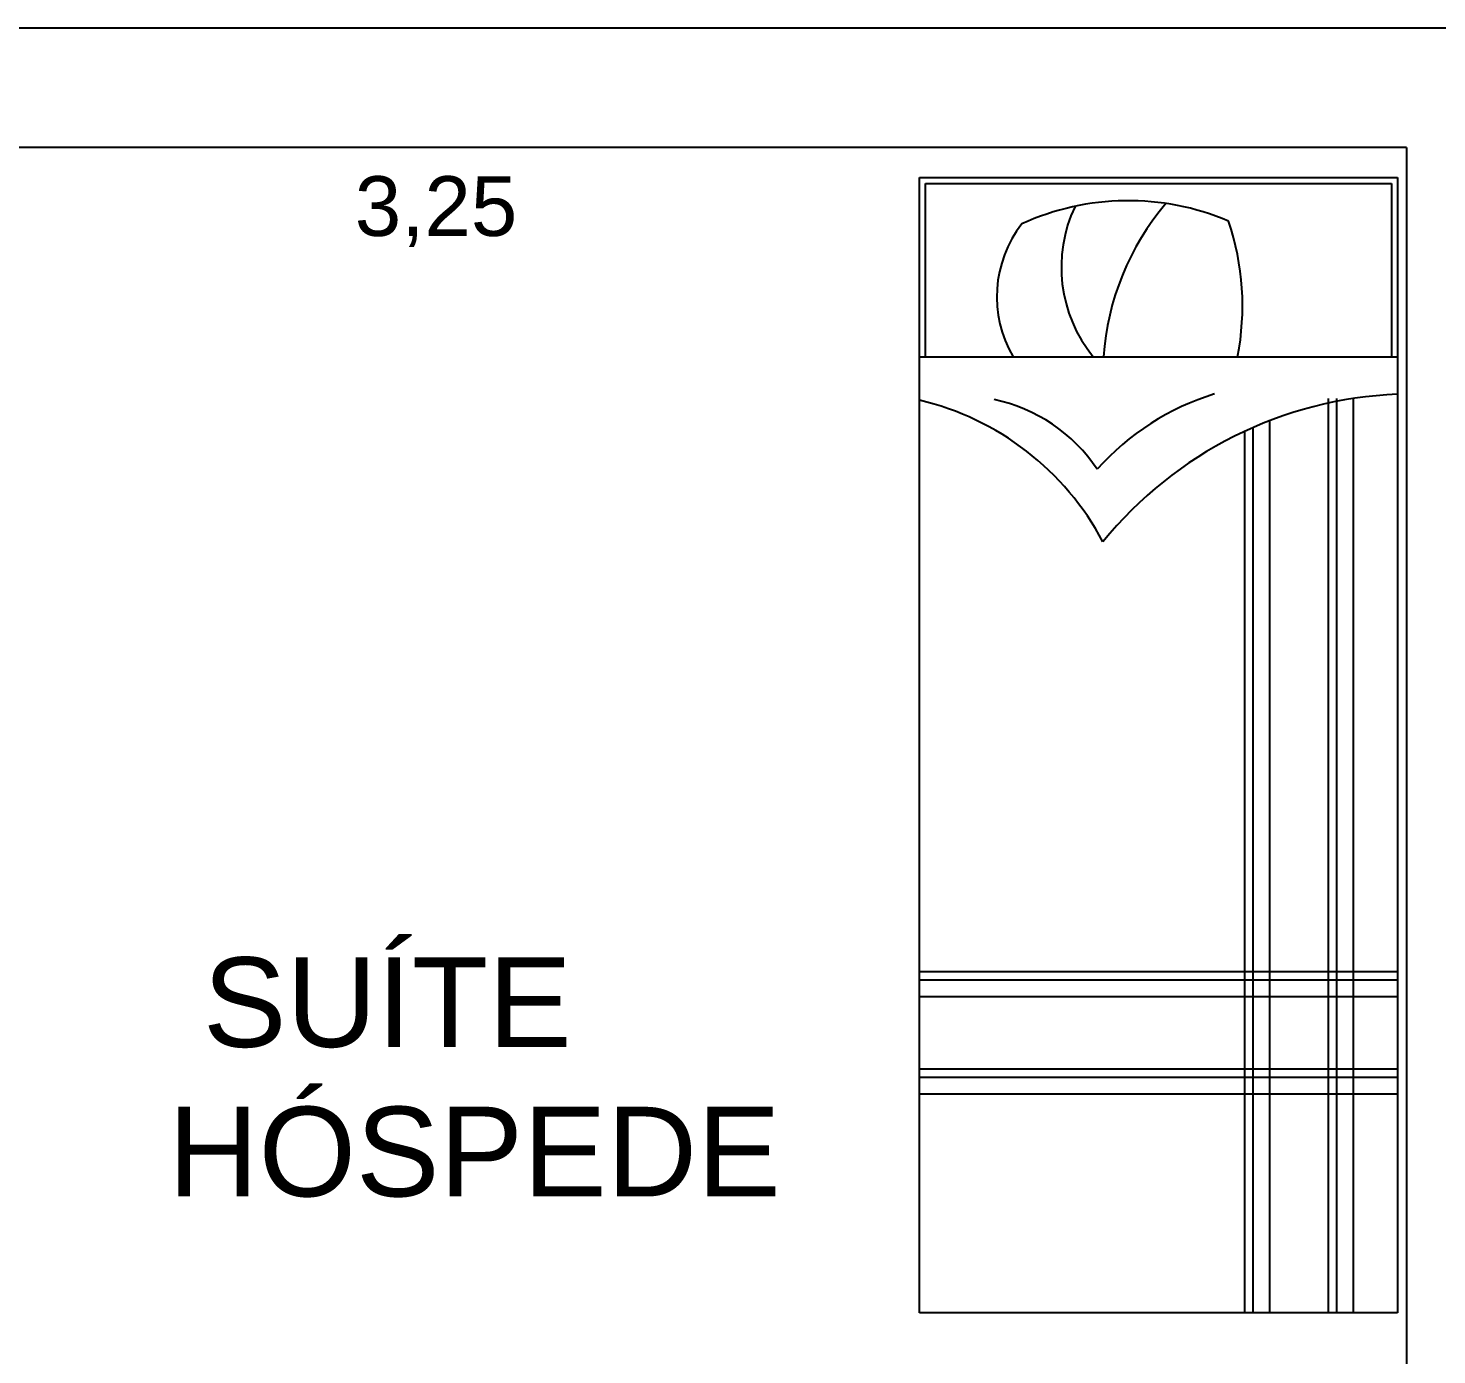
# Model space of a CAD drawing. Header units: millimetres. Extents: x 154.1 to 235.2, y 94.9 to 137.4.
# Drawn here: x 208.038 to 210.395, y 120.206 to 122.426 of the extents above; entities that cross this region are included whole.
import ezdxf

# ---------------------------------------------------------------- set-up
doc = ezdxf.new("R2010")
doc.units = ezdxf.units.MM
doc.header["$LTSCALE"] = 0.05
for name, color, linetype in [('Cotas', 6, 'Continuous'), ('Janela', 2, 'Continuous'), ('MOBIL', 7, 'Continuous'), ('MOBIL-I', 251, 'Continuous'), ('Parede', 5, 'Continuous')]:
    doc.layers.add(name, color=color, linetype=linetype)
doc.styles.get("Standard").update_dxf_attribs({"font": 'arial.ttf'})
doc.dimstyles.new('ISO-25', dxfattribs={"dimtxt": 0.3, "dimasz": 2.5, "dimexe": 1.25, "dimexo": 0.625, "dimgap": 0.2, "dimtad": 1, "dimzin": 1, "dimtxsty": 'Standard', "dimcen": 2.5, "dimse1": 1, "dimse2": 1, "dimsd1": 1, "dimsd2": 1, "dimclrd": 6, "dimclrt": 2, "dimadec": 0, "dimazin": 0, "dimtfac": 1, "dimtmove": 0, "dimatfit": 3, "dimfxl": 1, "dimarcsym": 0})

# ---------------------------------------------------------------- blocks, each defined once
blk = doc.blocks.new('Camaslt1')
at = {"layer": 'MOBIL'}
for p, q in [((-0.4, -1.9), (-0.4, 0)), ((-0.4, 0), (0.4, 0)), ((0.4, 0), (0.4, -1.9)), ((0.4, -1.9), (-0.4, -1.9))]:
    blk.add_line(p, q, dxfattribs=at)
at = {"layer": 'MOBIL-I'}
for p, q in [((-0.39, -0.01), (0.39, -0.01)), ((-0.39, -0.3), (-0.39, -0.01)), ((0.39, -0.01), (0.39, -0.3)), ((-0.4, -0.3), (0.4, -0.3)), ((0.2836, -0.3699), (0.2836, -1.9)), ((0.2975, -0.3699), (0.2975, -1.9)), ((0.3255, -0.3699), (0.3255, -1.9)), ((0.1577, -0.4186), (0.1577, -1.9)), ((0.1856, -0.4071), (0.1856, -1.9)), ((0.1437, -0.425), (0.1437, -1.9)), ((0.4, -1.3293), (-0.4, -1.3293)), ((0.4, -1.3433), (-0.4, -1.3433)), ((0.4, -1.3712), (-0.4, -1.3712)), ((0.4, -1.4924), (-0.4, -1.4924)), ((0.4, -1.5064), (-0.4, -1.5064)), ((0.4, -1.5343), (-0.4, -1.5343))]:
    blk.add_line(p, q, dxfattribs=at)
for centre, radius, start, end in [((-0.0504, -0.4675), 0.4287, 67.0115, 114.54), ((0.3551, -0.3324), 0.4485, 139.8836, 175.8528), ((0.0748, -0.1501), 0.2374, 154.5854, 219.1554), ((-0.0719, -0.1998), 0.1986, 142.0228, 210.2873), ((-0.3018, -0.2151), 0.4423, 348.9387, 18.7606), ((-0.5065, -0.828), 0.4675, 27.8443, 76.8288), ((-0.3314, -0.6411), 0.2753, 33.7175, 78.2153), ((0.218, -0.7711), 0.4273, 106.9145, 138.5644), ((0.4269, -1.0322), 0.67, 92.2992, 140.9071)]:
    blk.add_arc(centre, radius, start, end, dxfattribs=at)
blk = doc.blocks.new('*D85')
at = {"layer": 'Defpoints', "color": 0}
for p in [(207.0968, 122.2261), (210.344, 122.2261), (210.344, 121.8589)]:
    blk.add_point(p, dxfattribs=at)
at = {"layer": 'Cotas', "color": 2, "insert": (208.7204, 122.119), "char_height": 0.1, "attachment_point": 5}
blk.add_mtext('3,25', dxfattribs=at)

msp = doc.modelspace()

# ---------------------------------------------------------------- linework, layer by layer
at = {"layer": 'Parede'}
for p, q in [((228.1968, 122.4261), (198.1968, 122.4261)), ((210.344, 122.2261), (207.0968, 122.2261)), ((210.344, 122.2261), (210.344, 118.7261))]:
    msp.add_line(p, q, dxfattribs=at)

# ---------------------------------------------------------------- block references
at = {"rotation": 7.277109111188527e-12}
msp.add_blockref('Camaslt1', (209.929, 122.1761), dxfattribs=at)

# ---------------------------------------------------------------- texts
at = {"layer": 'Janela', "insert": (208.2722, 120.871), "char_height": 0.15, "attachment_point": 1}
msp.add_mtext(' SUÍTE \\PHÓSPEDE', dxfattribs=at)

# ---------------------------------------------------------------- dimensions: what is measured, and where the dimension line sits
at = {"layer": 'Cotas'}
dim = msp.add_linear_dim(base=(210.344, 121.8589), p1=(207.0968, 122.2261), p2=(210.344, 122.2261), dimstyle='ISO-25', override={"dimtxt": 0.1}, dxfattribs=at)
dim.commit()
dim.dimension.update_dxf_attribs({"geometry": '*D85', "text_midpoint": (208.7204, 121.8589), "dimtype": 160})

doc.saveas('drawing.dxf')
